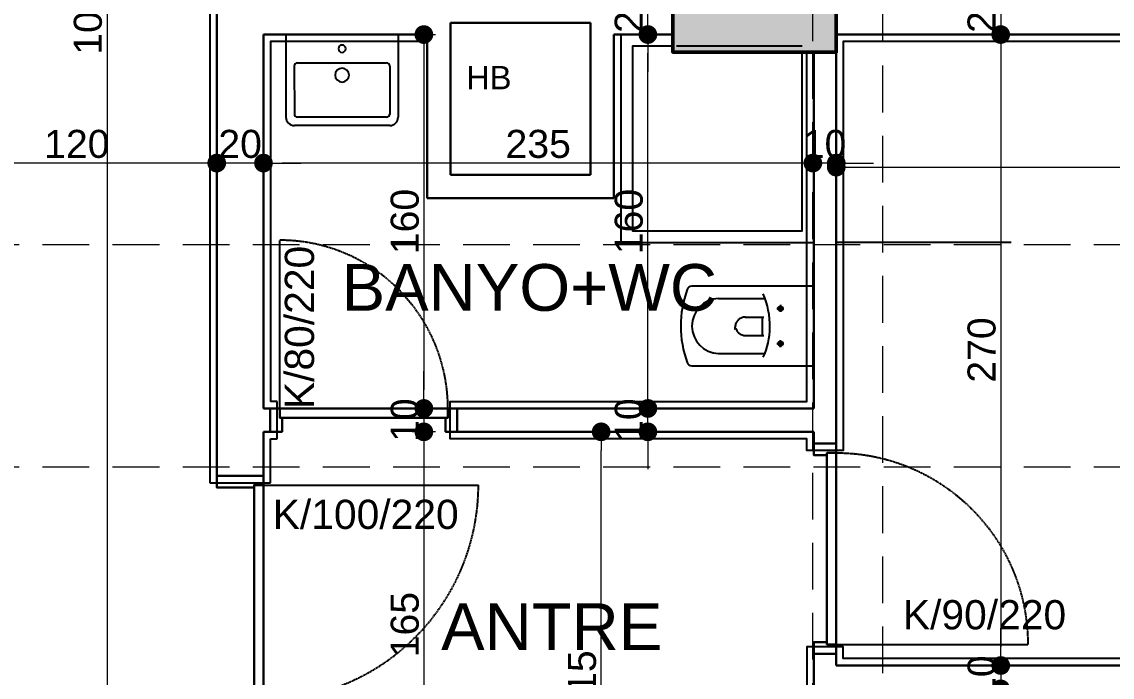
# Model space of a CAD drawing. Header units: millimetres. Extents: x 38129 to 72024, y -56282 to 16512.
# Drawn here: x 54794.2 to 55260.9, y -44425.4 to -44145 of the extents above; entities that cross this region are included whole.
import ezdxf

# ---------------------------------------------------------------- set-up
doc = ezdxf.new("R2010")
doc.units = ezdxf.units.MM
doc.linetypes.add('CENTER2', pattern=[1.125, 0.75, -0.125, 0.125, -0.125])
doc.linetypes.add('HIDDEN', pattern=[0.375, 0.25, -0.125])
for name, color, linetype, lineweight in [('AKS', 55, 'HIDDEN', 0), ('COLUMN4', 3, 'Continuous', 50), ('DIŞÖLÇÜ', 37, 'Continuous', 0), ('DOGRAMA', 130, 'Continuous', 13), ('DUVAR', 255, 'Continuous', 30), ('KAPI', 4, 'Continuous', 30), ('mahal', 7, 'Continuous', 5), ('pencere+KAPI', 1, 'Continuous', 0), ('TARAMA', 252, 'Continuous', 0), ('ölçü İÇ', 31, 'Continuous', 0)]:
    doc.layers.add(name, color=color, linetype=linetype, lineweight=lineweight)
for name, color, linetype in [('HIDDEN', 1, 'HIDDEN'), ('sıva', 41, 'Continuous'), ('tefriş', 42, 'Continuous')]:
    doc.layers.add(name, color=color, linetype=linetype)
doc.layers.add('TEFRIS', color=7, linetype='Continuous', lineweight=20, true_color=0x6a6a6a)
doc.styles.add('icdisolcu_yazi', font='arial.ttf')
doc.styles.get("Standard").update_dxf_attribs({"font": 'arial.ttf'})
doc.styles.add('style1', font='arial.ttf')
doc.dimstyles.new('İç Ölçü', dxfattribs={"dimtxt": 12, "dimasz": 8, "dimexe": 5, "dimexo": 0, "dimgap": 2, "dimtad": 1, "dimdec": 0, "dimzin": 12, "dimdsep": 46, "dimtxsty": 'icdisolcu_yazi', "dimblk": 'DOT', "dimcen": 8, "dimdle": 5, "dimclrd": 256, "dimclre": 256, "dimclrt": 7, "dimadec": 0, "dimazin": 3, "dimtfac": 1, "dimtdec": 0, "dimtix": 1, "dimtmove": 2, "dimatfit": 3, "dimldrblk": 'DOT', "dimfxl": 0, "dimtolj": 1, "dimtzin": 0, "dimlwd": -1, "dimlwe": -1, "dimarcsym": 0})

# ---------------------------------------------------------------- blocks, each defined once
blk = doc.blocks.new('*U7')
for p, q in [((4, 0), (0, 0)), ((96, 0), (100, 0))]:
    blk.add_line(p, q)
blk.add_lwpolyline([(4, 0), (96, 0), (96, -4), (4, -4)], close=True)
for points in [[(0, -20), (5, -20), (5, -4)], [(100, -20), (95, -20), (95, -4)]]:
    blk.add_lwpolyline(points)
at = {"layer": 'DUVAR'}
for p, q in [((0, 0), (0, -20)), ((100, 0), (100, -20))]:
    blk.add_line(p, q, dxfattribs=at)
at = {"layer": 'HIDDEN'}
blk.add_line((4, 0), (4, 92), dxfattribs=at)
blk.add_arc((4, 0), 92, 360, 90, dxfattribs=at)
blk = doc.blocks.new('*U11')
for p, q in [((4, 0), (0, 0)), ((76, 0), (80, 0))]:
    blk.add_line(p, q)
blk.add_lwpolyline([(4, 0), (76, 0), (76, -4), (4, -4)], close=True)
for points in [[(0, -10), (5, -10), (5, -4)], [(80, -10), (75, -10), (75, -4)]]:
    blk.add_lwpolyline(points)
at = {"layer": 'DUVAR'}
for p, q in [((0, 0), (0, -10)), ((80, 0), (80, -10))]:
    blk.add_line(p, q, dxfattribs=at)
at = {"layer": 'HIDDEN'}
blk.add_line((4, 0), (4, 72), dxfattribs=at)
blk.add_arc((4, 0), 72, 0, 90, dxfattribs=at)
blk = doc.blocks.new('A$C5F901649')
at = {"layer": 'tefriş'}
for p, q in [((3, 32.48), (37, 32.48)), ((0, 0), (0, 29.48)), ((2.97, 11.25), (3, 28.35)), ((4.12, 29.48), (35.88, 29.48)), ((37.03, 11.25), (37, 28.35)), ((40, 0), (40, 29.48)), ((35.91, 10.13), (4.09, 10.13)), ((0, 0), (20, 0)), ((40, 0), (20, 0))]:
    blk.add_line(p, q, dxfattribs=at)
for centre, radius, start, end in [((3, 29.48), 3, 90, 180), ((37, 29.48), 3, 0, 90), ((4.12, 28.35), 1.13, 90, 179.9238), ((35.88, 28.35), 1.13, 0.0762, 90), ((20, 14.45), 2.48, 90, 270), ((20, 14.45), 2.48, 270, 90), ((4.09, 11.25), 1.13, 179.9238, 270), ((35.91, 11.25), 1.13, 270, 0.0762), ((20, 5.05), 1.31, 90, 270), ((20, 5.05), 1.31, 270, 90)]:
    blk.add_arc(centre, radius, start, end, dxfattribs=at)
blk = doc.blocks.new('duravit-caro-asma-62')
for p, q in [((-458.1, 117.6), (-259.3, 117.6)), ((-387, 1), (-387.6, -2.9)), ((-386.1, 4.7), (-387, 1)), ((-385, 8.2), (-386.1, 4.7)), ((-383.7, 11.7), (-385, 8.2)), ((-382.1, 15), (-383.7, 11.7)), ((-380.3, 18.1), (-382.1, 15)), ((-378.3, 21.1), (-380.3, 18.1)), ((-376.1, 23.8), (-378.3, 21.1)), ((-373.7, 26.4), (-376.1, 23.8)), ((-371.1, 28.7), (-373.7, 26.4)), ((-368.2, 30.8), (-371.1, 28.7)), ((-365.2, 32.7), (-368.2, 30.8)), ((-362, 34.3), (-365.2, 32.7)), ((-358.6, 35.7), (-362, 34.3)), ((-355, 36.8), (-358.6, 35.7)), ((-351.2, 37.5), (-355, 36.8)), ((-347.3, 38), (-351.2, 37.5)), ((-343.1, 38.2), (-347.3, 38)), ((-344.1, 38.2), (-264.1, 38.2)), ((-271.2, 37.2), (-271.2, -41.8)), ((-388, -6.8), (-388.1, -6.8)), ((-388.1, -6.8), (-388, -10.8)), ((-387.6, -2.9), (-388, -6.8)), ((-388, -10.8), (-387.6, -14.7)), ((-387.6, -14.7), (-386.9, -10.6)), ((-386.9, -10.6), (-386, -14.3)), ((-386, -14.3), (-384.8, -10)), ((-384.8, -10), (-383.4, -13.5)), ((-383.4, -13.5), (-381.8, -16.8)), ((-381.8, -16.8), (-379.9, -20)), ((-379.9, -20), (-377.8, -23.1)), ((-377.8, -23.1), (-375.5, -25.9)), ((-375.5, -25.9), (-372.9, -28.5)), ((-372.9, -28.5), (-370.2, -30.9)), ((-370.2, -30.9), (-367.2, -33.1)), ((-367.2, -33.1), (-364.1, -35.1)), ((-364.1, -35.1), (-360.7, -36.7)), ((-360.7, -36.7), (-357.2, -38.2)), ((-357.2, -38.2), (-353.4, -39.3)), ((-353.4, -39.3), (-349.5, -40.1)), ((-349.5, -40.1), (-345.4, -40.6)), ((-345.4, -40.6), (-341.1, -40.8)), ((-264.1, -41.8), (-340.1, -41.8)), ((-458.1, -117.6), (-260.9, -117.6))]:
    blk.add_line(p, q)
at = {"color": 4, "linetype": 'CENTER2', "ltscale": 30}
for p, q in [((-208.9, 75), (-176.5, 75)), ((-193.4, 90.5), (-193.4, 57.4)), ((-208.9, -75), (-176.5, -75)), ((-193.4, -90.5), (-193.4, -57.4))]:
    blk.add_line(p, q, dxfattribs=at)
blk.add_lwpolyline([(-50, 165, 0.414214), (-55, 170), (-573.2, 170, 0.320013), (-592.1, 156.5, 0.178212), (-592.1, -156.5, 0.320013), (-573.2, -170), (-55, -170, 0.414214), (-50, -165)], format="xyb", close=True)
for centre in [(-193.4, 75), (-193.4, -75)]:
    blk.add_circle(centre, 10)
for centre, radius, start, end in [((-454.3, 0), 117.7, 91.839, 268.161), ((-598.4, -3.9), 360.4, 359.6639, 23.2064), ((-541.7, -3.9), 303.7, 334.6873, 359.5949)]:
    blk.add_arc(centre, radius, start, end)
blk = doc.blocks.new('_Dot')
at = {"color": 0, "lineweight": -2}
blk.add_line((-0.5, 0), (-1, 0), dxfattribs=at)
at = {"color": 0, "lineweight": 30, "const_width": 0.5}
blk.add_lwpolyline([(-0.25, 0, 1), (0.25, 0, 1)], format="xyb", close=True, dxfattribs=at)
blk = doc.blocks.new('*D1831')
at = {"layer": 'Defpoints', "color": 0, "lineweight": 120, "transparency": 16777216}
for p in [(55132.75, -44205.43), (55132.75, -44205.43), (55142.75, -44205.43)]:
    blk.add_point(p, dxfattribs=at)
at = {"layer": 'ölçü İÇ', "transparency": 16777216}
for p, q in [((55132.75, -44205.43), (55132.75, -44200.43)), ((55142.75, -44205.43), (55142.75, -44200.43))]:
    blk.add_line(p, q, dxfattribs=at)
at = {"layer": 'ölçü İÇ', "linetype": 'Continuous', "transparency": 16777216}
for p, q in [((55124.75, -44205.43), (55116.75, -44205.43)), ((55142.75, -44205.43), (55132.75, -44205.43)), ((55150.75, -44205.43), (55158.75, -44205.43))]:
    blk.add_line(p, q, dxfattribs=at)
at = {"layer": 'ölçü İÇ', "transparency": 16777216, "xscale": 8, "yscale": 8, "zscale": 8}
blk.add_blockref('_Dot', (55132.75, -44205.43), dxfattribs=at)
at = {"layer": 'ölçü İÇ', "transparency": 16777216, "xscale": 8, "yscale": 8, "zscale": 8, "rotation": 180}
blk.add_blockref('_Dot', (55142.75, -44205.43), dxfattribs=at)
at = {"layer": 'ölçü İÇ', "color": 7, "transparency": 16777216, "insert": (55137.75, -44197.3), "char_height": 12, "attachment_point": 5, "style": 'icdisolcu_yazi'}
blk.add_mtext('\\A1;10', dxfattribs=at)
blk = doc.blocks.new('*D1832')
at = {"layer": 'Defpoints', "color": 0, "lineweight": 120, "transparency": 16777216}
for p in [(54897.6, -44205.43), (54897.6, -44205.43), (55132.75, -44205.43)]:
    blk.add_point(p, dxfattribs=at)
at = {"layer": 'ölçü İÇ', "transparency": 16777216}
for p, q in [((54897.6, -44205.43), (54897.6, -44200.43)), ((55132.75, -44205.43), (55132.75, -44200.43))]:
    blk.add_line(p, q, dxfattribs=at)
at = {"layer": 'ölçü İÇ', "linetype": 'Continuous', "transparency": 16777216}
blk.add_line((55124.75, -44205.43), (54905.6, -44205.43), dxfattribs=at)
at = {"layer": 'ölçü İÇ', "transparency": 16777216, "xscale": 8, "yscale": 8, "zscale": 8, "rotation": 180}
blk.add_blockref('_Dot', (54897.6, -44205.43), dxfattribs=at)
at = {"layer": 'ölçü İÇ', "transparency": 16777216, "xscale": 8, "yscale": 8, "zscale": 8}
blk.add_blockref('_Dot', (55132.75, -44205.43), dxfattribs=at)
at = {"layer": 'ölçü İÇ', "color": 7, "transparency": 16777216, "insert": (55015.18, -44197.3), "char_height": 12, "attachment_point": 5, "style": 'icdisolcu_yazi'}
blk.add_mtext('\\A1;235', dxfattribs=at)
blk = doc.blocks.new('*D1833')
at = {"layer": 'Defpoints', "color": 0, "lineweight": 120, "transparency": 16777216}
for p in [(54877.6, -44205.43), (54877.6, -44205.43), (54897.6, -44205.43)]:
    blk.add_point(p, dxfattribs=at)
at = {"layer": 'ölçü İÇ', "transparency": 16777216}
for p, q in [((54897.6, -44205.43), (54897.6, -44200.43)), ((54877.6, -44205.43), (54877.6, -44210.43))]:
    blk.add_line(p, q, dxfattribs=at)
at = {"layer": 'ölçü İÇ', "linetype": 'Continuous', "transparency": 16777216}
for p, q in [((54869.6, -44205.43), (54861.6, -44205.43)), ((54897.6, -44205.43), (54877.6, -44205.43)), ((54905.6, -44205.43), (54913.6, -44205.43))]:
    blk.add_line(p, q, dxfattribs=at)
at = {"layer": 'ölçü İÇ', "transparency": 16777216, "xscale": 8, "yscale": 8, "zscale": 8}
blk.add_blockref('_Dot', (54877.6, -44205.43), dxfattribs=at)
at = {"layer": 'ölçü İÇ', "transparency": 16777216, "xscale": 8, "yscale": 8, "zscale": 8, "rotation": 180}
blk.add_blockref('_Dot', (54897.6, -44205.43), dxfattribs=at)
at = {"layer": 'ölçü İÇ', "color": 7, "transparency": 16777216, "insert": (54887.6, -44197.3), "char_height": 12, "attachment_point": 5, "style": 'icdisolcu_yazi'}
blk.add_mtext('\\A1;20', dxfattribs=at)
blk = doc.blocks.new('*D1834')
at = {"layer": 'Defpoints', "color": 0, "lineweight": 120, "transparency": 16777216}
for p in [(54757.81, -44205.43), (54877.6, -44205.43), (54757.81, -44212.68)]:
    blk.add_point(p, dxfattribs=at)
at = {"layer": 'ölçü İÇ', "transparency": 16777216}
for p, q in [((54757.81, -44210.43), (54757.81, -44200.43)), ((54877.6, -44205.43), (54877.6, -44210.43))]:
    blk.add_line(p, q, dxfattribs=at)
at = {"layer": 'ölçü İÇ', "linetype": 'Continuous', "transparency": 16777216}
blk.add_line((54869.6, -44205.43), (54765.81, -44205.43), dxfattribs=at)
at = {"layer": 'ölçü İÇ', "transparency": 16777216, "xscale": 8, "yscale": 8, "zscale": 8, "rotation": 180}
blk.add_blockref('_Dot', (54757.81, -44205.43), dxfattribs=at)
at = {"layer": 'ölçü İÇ', "transparency": 16777216, "xscale": 8, "yscale": 8, "zscale": 8}
blk.add_blockref('_Dot', (54877.6, -44205.43), dxfattribs=at)
at = {"layer": 'ölçü İÇ', "color": 7, "transparency": 16777216, "insert": (54817.71, -44197.3), "char_height": 12, "attachment_point": 5, "style": 'icdisolcu_yazi'}
blk.add_mtext('\\A1;120', dxfattribs=at)
blk = doc.blocks.new('*D1859')
at = {"layer": 'Defpoints', "color": 0, "lineweight": 120, "transparency": 16777216}
for p in [(54830.63, -43625.43), (54830.63, -44655.43), (54830.63, -44655.43)]:
    blk.add_point(p, dxfattribs=at)
at = {"layer": 'ölçü İÇ', "transparency": 16777216}
for p, q in [((54830.63, -43625.43), (54835.63, -43625.43)), ((54830.63, -44655.43), (54835.63, -44655.43))]:
    blk.add_line(p, q, dxfattribs=at)
at = {"layer": 'ölçü İÇ', "linetype": 'Continuous', "transparency": 16777216}
blk.add_line((54830.63, -43633.43), (54830.63, -44647.43), dxfattribs=at)
at = {"layer": 'ölçü İÇ', "transparency": 16777216, "xscale": 8, "yscale": 8, "zscale": 8}
for p, rotation in [((54830.63, -43625.43), 90), ((54830.63, -44655.43), 270)]:
    blk.add_blockref('_Dot', p, dxfattribs=dict(at, rotation=rotation))
at = {"layer": 'ölçü İÇ', "color": 7, "transparency": 16777216, "insert": (54822.5, -44140.43), "char_height": 12, "attachment_point": 5, "rotation": 90, "style": 'icdisolcu_yazi'}
blk.add_mtext('\\A1;1030', dxfattribs=at)
blk = doc.blocks.new('*U35')
for p, q in [((4, 0), (0, 0)), ((86, 0), (90, 0))]:
    blk.add_line(p, q)
blk.add_lwpolyline([(4, 0), (86, 0), (86, -4), (4, -4)], close=True)
for points in [[(0, -9.56), (5, -9.56), (5, -4)], [(90, -9.56), (85, -9.56), (85, -4)]]:
    blk.add_lwpolyline(points)
at = {"layer": 'DUVAR'}
for p, q in [((0, 0), (0, -9.56)), ((90, 0), (90, -9.56))]:
    blk.add_line(p, q, dxfattribs=at)
at = {"layer": 'HIDDEN'}
blk.add_line((4, 0), (4, 82), dxfattribs=at)
blk.add_arc((4, 0), 82, 360, 90, dxfattribs=at)
blk = doc.blocks.new('*D2032')
at = {"layer": 'Defpoints', "color": 0, "lineweight": 120, "transparency": 16777216}
for p in [(55142.75, -44205.43), (55527.6, -44207.17), (55527.6, -44207.17)]:
    blk.add_point(p, dxfattribs=at)
at = {"layer": 'ölçü İÇ', "transparency": 16777216}
for p, q in [((55527.6, -44207.17), (55527.6, -44202.17)), ((55142.75, -44205.43), (55142.75, -44212.17))]:
    blk.add_line(p, q, dxfattribs=at)
at = {"layer": 'ölçü İÇ', "linetype": 'Continuous', "transparency": 16777216}
blk.add_line((55150.75, -44207.17), (55519.6, -44207.17), dxfattribs=at)
at = {"layer": 'ölçü İÇ', "transparency": 16777216, "xscale": 8, "yscale": 8, "zscale": 8, "rotation": 180}
blk.add_blockref('_Dot', (55142.75, -44207.17), dxfattribs=at)
at = {"layer": 'ölçü İÇ', "transparency": 16777216, "xscale": 8, "yscale": 8, "zscale": 8}
blk.add_blockref('_Dot', (55527.6, -44207.17), dxfattribs=at)
at = {"layer": 'ölçü İÇ', "color": 7, "transparency": 16777216, "insert": (55335.17, -44199.04), "char_height": 12, "attachment_point": 5, "style": 'icdisolcu_yazi'}
blk.add_mtext('\\A1;385', dxfattribs=at)
blk = doc.blocks.new('*D2043')
at = {"layer": 'Defpoints', "color": 0, "lineweight": 120, "transparency": 16777216}
for p in [(54966.25, -44150.43), (54966.25, -44310.43), (54980.53, -44310.43)]:
    blk.add_point(p, dxfattribs=at)
at = {"layer": 'ölçü İÇ', "transparency": 16777216}
for p, q in [((54966.25, -44150.43), (54971.25, -44150.43)), ((54971.25, -44310.43), (54961.25, -44310.43))]:
    blk.add_line(p, q, dxfattribs=at)
at = {"layer": 'ölçü İÇ', "linetype": 'Continuous', "transparency": 16777216}
blk.add_line((54966.25, -44158.43), (54966.25, -44302.43), dxfattribs=at)
at = {"layer": 'ölçü İÇ', "transparency": 16777216, "xscale": 8, "yscale": 8, "zscale": 8}
for p, rotation in [((54966.25, -44150.43), 90), ((54966.25, -44310.43), 270)]:
    blk.add_blockref('_Dot', p, dxfattribs=dict(at, rotation=rotation))
at = {"layer": 'ölçü İÇ', "color": 7, "transparency": 16777216, "insert": (54958.13, -44230.43), "char_height": 12, "attachment_point": 5, "rotation": 90, "style": 'icdisolcu_yazi'}
blk.add_mtext('\\A1;160', dxfattribs=at)
blk = doc.blocks.new('*D2044')
at = {"layer": 'Defpoints', "color": 0, "lineweight": 120, "transparency": 16777216}
for p in [(54980.53, -44310.43), (54966.25, -44320.43), (54980.53, -44320.43)]:
    blk.add_point(p, dxfattribs=at)
at = {"layer": 'ölçü İÇ', "linetype": 'Continuous', "transparency": 16777216}
for p, q in [((54966.25, -44302.43), (54966.25, -44294.43)), ((54966.25, -44310.43), (54966.25, -44320.43)), ((54966.25, -44328.43), (54966.25, -44336.43))]:
    blk.add_line(p, q, dxfattribs=at)
at = {"layer": 'ölçü İÇ', "transparency": 16777216}
for p, q in [((54971.25, -44310.43), (54961.25, -44310.43)), ((54971.25, -44320.43), (54961.25, -44320.43))]:
    blk.add_line(p, q, dxfattribs=at)
at = {"layer": 'ölçü İÇ', "transparency": 16777216, "xscale": 8, "yscale": 8, "zscale": 8}
for p, rotation in [((54966.25, -44310.43), 270), ((54966.25, -44320.43), 90)]:
    blk.add_blockref('_Dot', p, dxfattribs=dict(at, rotation=rotation))
at = {"layer": 'ölçü İÇ', "color": 7, "transparency": 16777216, "insert": (54958.13, -44315.43), "char_height": 12, "attachment_point": 5, "rotation": 90, "style": 'icdisolcu_yazi'}
blk.add_mtext('\\A1;10', dxfattribs=at)
blk = doc.blocks.new('*D2045')
at = {"layer": 'Defpoints', "color": 0, "lineweight": 120, "transparency": 16777216}
for p in [(54980.53, -44320.43), (54966.25, -44485.44), (54971.14, -44485.44)]:
    blk.add_point(p, dxfattribs=at)
at = {"layer": 'ölçü İÇ', "transparency": 16777216}
for p, q in [((54971.25, -44320.43), (54961.25, -44320.43)), ((54971.14, -44485.44), (54961.25, -44485.44))]:
    blk.add_line(p, q, dxfattribs=at)
at = {"layer": 'ölçü İÇ', "linetype": 'Continuous', "transparency": 16777216}
blk.add_line((54966.25, -44328.43), (54966.25, -44477.44), dxfattribs=at)
at = {"layer": 'ölçü İÇ', "transparency": 16777216, "xscale": 8, "yscale": 8, "zscale": 8}
for p, rotation in [((54966.25, -44320.43), 90), ((54966.25, -44485.44), 270)]:
    blk.add_blockref('_Dot', p, dxfattribs=dict(at, rotation=rotation))
at = {"layer": 'ölçü İÇ', "color": 7, "transparency": 16777216, "insert": (54958.13, -44402.94), "char_height": 12, "attachment_point": 5, "rotation": 90, "style": 'icdisolcu_yazi'}
blk.add_mtext('\\A1;165', dxfattribs=at)
blk = doc.blocks.new('*D2054')
at = {"layer": 'Defpoints', "color": 0, "lineweight": 120, "transparency": 16777216}
for p in [(55042.13, -44320.43), (55062.13, -44320.43), (55042.13, -44535.44)]:
    blk.add_point(p, dxfattribs=at)
at = {"layer": 'ölçü İÇ', "transparency": 16777216}
for p, q in [((55047.13, -44320.43), (55037.13, -44320.43)), ((55042.13, -44535.44), (55047.13, -44535.44))]:
    blk.add_line(p, q, dxfattribs=at)
at = {"layer": 'ölçü İÇ', "linetype": 'Continuous', "transparency": 16777216}
blk.add_line((55042.13, -44527.44), (55042.13, -44328.43), dxfattribs=at)
at = {"layer": 'ölçü İÇ', "transparency": 16777216, "xscale": 8, "yscale": 8, "zscale": 8}
for p, rotation in [((55042.13, -44320.43), 90), ((55042.13, -44535.44), 270)]:
    blk.add_blockref('_Dot', p, dxfattribs=dict(at, rotation=rotation))
at = {"layer": 'ölçü İÇ', "color": 7, "transparency": 16777216, "insert": (55034, -44427.94), "char_height": 12, "attachment_point": 5, "rotation": 90, "style": 'icdisolcu_yazi'}
blk.add_mtext('\\A1;215', dxfattribs=at)
blk = doc.blocks.new('*D2055')
at = {"layer": 'Defpoints', "color": 0, "lineweight": 120, "transparency": 16777216}
for p in [(55062.13, -44310.43), (55062.13, -44310.43), (55062.13, -44320.43)]:
    blk.add_point(p, dxfattribs=at)
at = {"layer": 'ölçü İÇ', "linetype": 'Continuous', "transparency": 16777216}
for p, q in [((55062.13, -44302.43), (55062.13, -44294.43)), ((55062.13, -44320.43), (55062.13, -44310.43)), ((55062.13, -44328.43), (55062.13, -44336.43))]:
    blk.add_line(p, q, dxfattribs=at)
at = {"layer": 'ölçü İÇ', "transparency": 16777216}
for p, q in [((55062.13, -44310.43), (55067.13, -44310.43)), ((55062.13, -44320.43), (55067.13, -44320.43))]:
    blk.add_line(p, q, dxfattribs=at)
at = {"layer": 'ölçü İÇ', "transparency": 16777216, "xscale": 8, "yscale": 8, "zscale": 8}
for p, rotation in [((55062.13, -44310.43), 270), ((55062.13, -44320.43), 90)]:
    blk.add_blockref('_Dot', p, dxfattribs=dict(at, rotation=rotation))
at = {"layer": 'ölçü İÇ', "color": 7, "transparency": 16777216, "insert": (55054, -44315.43), "char_height": 12, "attachment_point": 5, "rotation": 90, "style": 'icdisolcu_yazi'}
blk.add_mtext('\\A1;10', dxfattribs=at)
blk = doc.blocks.new('*D2056')
at = {"layer": 'Defpoints', "color": 0, "lineweight": 120, "transparency": 16777216}
for p in [(55062.13, -44150.43), (55062.13, -44150.43), (55062.13, -44310.43)]:
    blk.add_point(p, dxfattribs=at)
at = {"layer": 'ölçü İÇ', "transparency": 16777216}
for p, q in [((55062.13, -44150.43), (55067.13, -44150.43)), ((55062.13, -44310.43), (55067.13, -44310.43))]:
    blk.add_line(p, q, dxfattribs=at)
at = {"layer": 'ölçü İÇ', "linetype": 'Continuous', "transparency": 16777216}
blk.add_line((55062.13, -44302.43), (55062.13, -44158.43), dxfattribs=at)
at = {"layer": 'ölçü İÇ', "transparency": 16777216, "xscale": 8, "yscale": 8, "zscale": 8}
for p, rotation in [((55062.13, -44150.43), 90), ((55062.13, -44310.43), 270)]:
    blk.add_blockref('_Dot', p, dxfattribs=dict(at, rotation=rotation))
at = {"layer": 'ölçü İÇ', "color": 7, "transparency": 16777216, "insert": (55054, -44230.43), "char_height": 12, "attachment_point": 5, "rotation": 90, "style": 'icdisolcu_yazi'}
blk.add_mtext('\\A1;160', dxfattribs=at)
blk = doc.blocks.new('*D2057')
at = {"layer": 'Defpoints', "color": 0, "lineweight": 120, "transparency": 16777216}
for p in [(55062.13, -44130.43), (55062.13, -44130.43), (55062.13, -44150.43)]:
    blk.add_point(p, dxfattribs=at)
at = {"layer": 'ölçü İÇ', "linetype": 'Continuous', "transparency": 16777216}
for p, q in [((55062.13, -44122.43), (55062.13, -44114.43)), ((55062.13, -44150.43), (55062.13, -44130.43)), ((55062.13, -44158.43), (55062.13, -44166.43))]:
    blk.add_line(p, q, dxfattribs=at)
at = {"layer": 'ölçü İÇ', "transparency": 16777216}
for p, q in [((55062.13, -44130.43), (55067.13, -44130.43)), ((55062.13, -44150.43), (55067.13, -44150.43))]:
    blk.add_line(p, q, dxfattribs=at)
at = {"layer": 'ölçü İÇ', "transparency": 16777216, "xscale": 8, "yscale": 8, "zscale": 8}
for p, rotation in [((55062.13, -44130.43), 270), ((55062.13, -44150.43), 90)]:
    blk.add_blockref('_Dot', p, dxfattribs=dict(at, rotation=rotation))
at = {"layer": 'ölçü İÇ', "color": 7, "transparency": 16777216, "insert": (55054, -44140.43), "char_height": 12, "attachment_point": 5, "rotation": 90, "style": 'icdisolcu_yazi'}
blk.add_mtext('\\A1;20', dxfattribs=at)
blk = doc.blocks.new('*D2064')
at = {"layer": 'Defpoints', "color": 0, "lineweight": 120, "transparency": 16777216}
for p in [(55212.61, -44130.43), (55213.14, -44150.43), (55213.14, -44150.43)]:
    blk.add_point(p, dxfattribs=at)
at = {"layer": 'ölçü İÇ', "linetype": 'Continuous', "transparency": 16777216}
for p, q in [((55213.14, -44122.43), (55213.14, -44114.43)), ((55213.14, -44130.43), (55213.14, -44150.43)), ((55213.14, -44158.43), (55213.14, -44166.43))]:
    blk.add_line(p, q, dxfattribs=at)
at = {"layer": 'ölçü İÇ', "transparency": 16777216}
for p, q in [((55212.61, -44130.43), (55218.14, -44130.43)), ((55213.14, -44150.43), (55218.14, -44150.43))]:
    blk.add_line(p, q, dxfattribs=at)
at = {"layer": 'ölçü İÇ', "transparency": 16777216, "xscale": 8, "yscale": 8, "zscale": 8}
for p, rotation in [((55213.14, -44130.43), 270), ((55213.14, -44150.43), 90)]:
    blk.add_blockref('_Dot', p, dxfattribs=dict(at, rotation=rotation))
at = {"layer": 'ölçü İÇ', "color": 7, "transparency": 16777216, "insert": (55205.01, -44140.43), "char_height": 12, "attachment_point": 5, "rotation": 90, "style": 'icdisolcu_yazi'}
blk.add_mtext('\\A1;20', dxfattribs=at)
blk = doc.blocks.new('*D2065')
at = {"layer": 'Defpoints', "color": 0, "lineweight": 120, "transparency": 16777216}
for p in [(55213.14, -44150.43), (55213.14, -44420.43), (55213.14, -44420.43)]:
    blk.add_point(p, dxfattribs=at)
at = {"layer": 'ölçü İÇ', "transparency": 16777216}
for p, q in [((55213.14, -44150.43), (55218.14, -44150.43)), ((55213.14, -44420.43), (55218.14, -44420.43))]:
    blk.add_line(p, q, dxfattribs=at)
at = {"layer": 'ölçü İÇ', "linetype": 'Continuous', "transparency": 16777216}
blk.add_line((55213.14, -44158.43), (55213.14, -44412.43), dxfattribs=at)
at = {"layer": 'ölçü İÇ', "transparency": 16777216, "xscale": 8, "yscale": 8, "zscale": 8}
for p, rotation in [((55213.14, -44150.43), 90), ((55213.14, -44420.43), 270)]:
    blk.add_blockref('_Dot', p, dxfattribs=dict(at, rotation=rotation))
at = {"layer": 'ölçü İÇ', "color": 7, "transparency": 16777216, "insert": (55205.01, -44285.43), "char_height": 12, "attachment_point": 5, "rotation": 90, "style": 'icdisolcu_yazi'}
blk.add_mtext('\\A1;270', dxfattribs=at)
blk = doc.blocks.new('*D2066')
at = {"layer": 'Defpoints', "color": 0, "lineweight": 120, "transparency": 16777216}
for p in [(55213.14, -44420.43), (55213.14, -44430.43), (55213.15, -44430.43)]:
    blk.add_point(p, dxfattribs=at)
at = {"layer": 'ölçü İÇ', "linetype": 'Continuous', "transparency": 16777216}
for p, q in [((55213.14, -44412.43), (55213.14, -44404.43)), ((55213.14, -44420.43), (55213.14, -44430.43)), ((55213.14, -44438.43), (55213.14, -44446.43))]:
    blk.add_line(p, q, dxfattribs=at)
at = {"layer": 'ölçü İÇ', "transparency": 16777216}
for p, q in [((55213.14, -44420.43), (55218.14, -44420.43)), ((55213.15, -44430.43), (55208.14, -44430.43))]:
    blk.add_line(p, q, dxfattribs=at)
at = {"layer": 'ölçü İÇ', "transparency": 16777216, "xscale": 8, "yscale": 8, "zscale": 8}
for p, rotation in [((55213.14, -44420.43), 270), ((55213.14, -44430.43), 90)]:
    blk.add_blockref('_Dot', p, dxfattribs=dict(at, rotation=rotation))
at = {"layer": 'ölçü İÇ', "color": 7, "transparency": 16777216, "insert": (55205.01, -44425.43), "char_height": 12, "attachment_point": 5, "rotation": 90, "style": 'icdisolcu_yazi'}
blk.add_mtext('\\A1;10', dxfattribs=at)
blk = doc.blocks.new('wertertw')
at = {"layer": 'TARAMA', "lineweight": -3}
h = blk.add_hatch(dxfattribs=at)
h.set_pattern_fill('ANSI33', color=256, scale=2.5, style=0)
h.set_pattern_definition([(45, (-86643.698, -32547.66), (-11.2253202, 11.2253202), []), (45, (-86632.472, -32547.66), (-11.2253202, 11.2253202), [7.9375, -3.96875])])
h.paths.add_polyline_path([(-616.25, 351.94), (-616.25, -88.06), (-306.25, -88.06), (-306.25, -68.06), (-596.25, -68.06), (-596.25, 331.94), (-306.25, 331.94), (-306.25, 351.94)])
h.paths.add_polyline_path([(38.75, -338.06), (78.75, -338.06), (78.75, -378.06), (38.75, -378.06)])
h.paths.add_polyline_path([(-471.25, -318.06), (-441.25, -318.06), (-441.25, -378.06), (-471.25, -378.06)])
h.paths.add_polyline_path([(-961.25, -318.06), (-931.25, -318.06), (-931.25, -378.06), (-961.25, -378.06)])
h.paths.add_polyline_path([(343.75, -163.06), (413.75, -163.06), (413.75, -198.06), (343.75, -198.06)])
h.paths.add_polyline_path([(8.75, -163.06), (78.75, -163.06), (78.75, -198.06), (8.75, -198.06)])
h.paths.add_polyline_path([(-1036.25, -148.06), (-906.25, -148.06), (-906.25, -178.06), (-1036.25, -178.06)])
h.paths.add_polyline_path([(-976.25, 256.94), (-916.25, 256.94), (-916.25, 226.94), (-976.25, 226.94)])
h.paths.add_polyline_path([(343.75, 459.44), (413.75, 459.44), (413.75, 424.44), (343.75, 424.44)])
h.paths.add_polyline_path([(8.75, 459.44), (78.75, 459.44), (78.75, 424.44), (8.75, 424.44)])
h.paths.add_polyline_path([(-616.25, 531.94), (-306.25, 531.94), (-306.25, 511.94), (-616.25, 511.94)])
h.paths.add_polyline_path([(-976.25, 656.94), (-916.25, 656.94), (-916.25, 626.94), (-976.25, 626.94)])
h.paths.add_polyline_path([(-616.25, 971.94), (-306.25, 971.94), (-306.25, 951.94), (-616.25, 951.94)])
h.paths.add_polyline_path([(343.75, 1081.94), (413.75, 1081.94), (413.75, 1046.94), (343.75, 1046.94)])
h.paths.add_polyline_path([(8.75, 1081.94), (78.75, 1081.94), (78.75, 1046.94), (8.75, 1046.94)])
h.paths.add_polyline_path([(-1036.25, 1061.94), (-906.25, 1061.94), (-906.25, 1031.94), (-1036.25, 1031.94)])
h.paths.add_polyline_path([(-931.25, 1286.94), (-901.25, 1286.94), (-901.25, 1226.94), (-931.25, 1226.94)])
h.paths.add_polyline_path([(68.75, 1332.04), (108.75, 1332.04), (108.75, 1292.04), (68.75, 1292.04)])
h.paths.add_polyline_path([(-511.25, 1332.04), (-481.25, 1332.04), (-481.25, 1252.04), (-511.25, 1252.04)])
at = {"layer": 'COLUMN4', "color": 3}
blk.add_lwpolyline([(8.75, 459.44), (78.75, 459.44), (78.75, 424.44), (8.75, 424.44)], close=True, dxfattribs=at)

msp = doc.modelspace()

# ---------------------------------------------------------------- linework, layer by layer
msp.add_line((55047.6, -44220.42), (55047.6, -44220.42))
at = {"layer": 'AKS', "ltscale": 80}
for p, q in [((55132.61, -42903.74), (55132.61, -44153.33)), ((55162.61, -42903.74), (55162.61, -45280.38)), ((55132.61, -44157.93), (55132.61, -45280.38)), ((55963.05, -44240.43), (53747.73, -44240.43)), ((55963.05, -44335.6), (53747.73, -44335.6))]:
    msp.add_line(p, q, dxfattribs=at)
at = {"layer": 'DOGRAMA'}
for p, q in [((54877.6, -44344.2), (54877.6, -44339.2)), ((54897.6, -44343.2), (54897.6, -44339.2))]:
    msp.add_line(p, q, dxfattribs=at)
at = {"layer": 'DUVAR'}
for p, q in [((54877.6, -44339.2), (54877.6, -43936.65)), ((54977.6, -44145.43), (55037.6, -44145.43)), ((54977.6, -44145.43), (55037.6, -44145.43)), ((54977.6, -44210.42), (54977.6, -44145.43)), ((55037.6, -44210.42), (55037.6, -44145.43)), ((54897.6, -44150.43), (54897.6, -44310.43)), ((54897.6, -44150.43), (54967.6, -44150.43)), ((54955.36, -44150.43), (54967.6, -44150.43)), ((54955.36, -44150.43), (54967.6, -44150.43)), ((54967.6, -44220.42), (54967.6, -44150.43)), ((55047.6, -44150.43), (55072.75, -44150.43)), ((55047.6, -44150.43), (55072.75, -44150.43)), ((55047.6, -44220.42), (55047.6, -44150.43)), ((55142.75, -44150.43), (55142.75, -44329.43)), ((55407.75, -44150.43), (55142.75, -44150.43)), ((55133.19, -44157.93), (55133.19, -44310.43)), ((55037.6, -44210.42), (54977.6, -44210.42)), ((55047.6, -44220.42), (54967.6, -44220.42)), ((55037.6, -44220.42), (55037.6, -44220.43)), ((55037.6, -44220.42), (55037.6, -44220.42)), ((55047.6, -44220.43), (55047.6, -44220.42)), ((55047.6, -44220.42), (55047.6, -44220.42)), ((54897.6, -44303.43), (54897.6, -44310.43)), ((54903.03, -44310.43), (54897.6, -44310.43)), ((55133.19, -44310.43), (54980.53, -44310.43)), ((54903.03, -44320.43), (54897.6, -44320.43)), ((54897.6, -44320.43), (54897.6, -44339.2)), ((55133.19, -44320.43), (54980.53, -44320.43)), ((55133.19, -44320.43), (55133.19, -44330.43)), ((54897.6, -44339.2), (54877.6, -44339.2)), ((54897.6, -44339.2), (54897.6, -44339.2)), ((55133.19, -44410.43), (55133.19, -44445.43)), ((55142.75, -44415.43), (55142.75, -44420.43)), ((55527.6, -44420.43), (55142.75, -44420.43)), ((55307.6, -44420.43), (55142.75, -44420.43))]:
    msp.add_line(p, q, dxfattribs=at)
at = {"layer": 'sıva'}
for p, q in [((54874.6, -43938.65), (54874.6, -44342.2)), ((54903.53, -44307.43), (54900.6, -44307.43)), ((54903.53, -44323.43), (54903.53, -44307.43)), ((54900.6, -44342.2), (54900.6, -44323.43)), ((54900.6, -44323.43), (54903.53, -44323.43)), ((54874.6, -44342.2), (54900.6, -44342.2))]:
    msp.add_line(p, q, dxfattribs=at)
for points in [[(55477.75, -44127.43), (55524.61, -44127.43), (55524.7, -44067.43), (55545.6, -44067.43), (55545.6, -44127.43), (55640.7, -44127.43), (55640.7, -44153.43), (55545.6, -44153.43), (55545.6, -44213.43), (55524.69, -44213.43), (55524.69, -44153.43), (55145.75, -44153.43), (55145.75, -44328.43), (55130.19, -44328.43), (55130.19, -44323.43), (54977.53, -44323.43), (54977.53, -44307.43), (55130.19, -44307.43), (55130.19, -44157.93)], [(54967.6, -44153.43), (54900.6, -44153.43), (54900.6, -44307.43)], [(54967.6, -44153.43), (54955.36, -44153.43)], [(55617.7, -44412.43), (55545.6, -44412.43), (55545.6, -44357.43), (55524.6, -44357.43), (55524.6, -44417.43), (55145.75, -44417.43), (55145.75, -44412.43), (55130.19, -44412.43), (55130.19, -44443.43), (55145.75, -44443.43), (55145.75, -44433.43), (55564.58, -44433.42), (55564.58, -44453.42), (55585.58, -44453.42), (55585.58, -44433.43), (55620.7, -44433.43), (55620.7, -44415.53)]]:
    msp.add_lwpolyline(points, dxfattribs=at)
at = {"layer": 'TEFRIS'}
msp.add_line((54980.53, -44320.43), (54980.53, -44310.43), dxfattribs=at)
at = {"layer": 'tefriş'}
msp.add_line((55217.6, -44239.4), (55142.75, -44239.4), dxfattribs=at)
for points in [[(55072.75, -44150.43), (55050.56, -44150.43), (55050.56, -44239.42), (55133.19, -44239.42), (55133.19, -44157.93)], [(55072.75, -44155.43), (55055.56, -44155.43), (55055.56, -44234.42), (55128.19, -44234.42), (55128.19, -44157.75)], [(55128.19, -44155.43), (55074.38, -44155.43)]]:
    msp.add_lwpolyline(points, dxfattribs=at)

# ---------------------------------------------------------------- block references
at = {"layer": 'DIŞÖLÇÜ'}
msp.add_blockref('wertertw', (55063.99, -44582.37), dxfattribs=at)
at = {"layer": 'KAPI'}
msp.add_blockref('*U11', (54900.53, -44310.43), dxfattribs=at)
at = {"layer": 'KAPI', "xscale": -1, "rotation": 269.9999999999999}
msp.add_blockref('*U35', (55142.75, -44415.43), dxfattribs=at)
at = {"layer": 'KAPI', "rotation": 270.0000000000001}
msp.add_blockref('*U7', (54897.6, -44339.2), dxfattribs=at)
at = {"layer": 'tefriş', "xscale": 1.199999999953433, "yscale": 1.199999999953433, "zscale": 1.199999999953433, "rotation": 180}
msp.add_blockref('A$C5F901649', (54955.23, -44150.43), dxfattribs=at)
at = {"layer": 'tefriş', "xscale": 0.09999999997671699, "yscale": 0.09999999997671699, "zscale": 0.09999999997671699}
msp.add_blockref('duravit-caro-asma-62', (55138.19, -44275.17), dxfattribs=at)

# ---------------------------------------------------------------- texts
at = {"layer": 'mahal', "insert": (54984.37, -44163.85), "char_height": 10, "width": 125.1716, "attachment_point": 1}
msp.add_mtext('HB', dxfattribs=at)
at = {"layer": 'mahal', "char_height": 20, "attachment_point": 1}
for s, insert in [('BANYO+WC', (54931.04, -44248.65)), ('ANTRE', (54973.62, -44393.83))]:
    msp.add_mtext_dynamic_manual_height_columns(s, width=250.3432, gutter_width=12.5, heights=[0], dxfattribs=dict(at, insert=insert))
at = {"layer": 'pencere+KAPI', "char_height": 12.5, "width": 27.0954, "style": 'style1'}
for s, insert, attachment_point, rotation in [('K/80/220', (54906.73, -44240.83), 3, 90), ('K/100/220', (54981.16, -44349.5), 3, 360), ('K/90/220', (55241.16, -44405.13), 9, 0)]:
    msp.add_mtext(s, dxfattribs=dict(at, insert=insert, attachment_point=attachment_point, rotation=rotation))

# ---------------------------------------------------------------- dimensions: what is measured, and where the dimension line sits
at = {"layer": 'ölçü İÇ'}
for base, p1, p2, picture, middle in [((54830.63, -44655.43), (54830.63, -43625.43), (54830.63, -44655.43), '*D1859', (54822.5, -44140.43)), ((55062.13, -44130.43), (55062.13, -44150.43), (55062.13, -44130.43), '*D2057', (55054, -44140.43)), ((55213.14, -44150.43), (55212.61, -44130.43), (55213.14, -44150.43), '*D2064', (55205.01, -44140.43)), ((54966.25, -44310.43), (54966.25, -44150.43), (54980.53, -44310.43), '*D2043', (54958.13, -44230.43)), ((55062.13, -44150.43), (55062.13, -44310.43), (55062.13, -44150.43), '*D2056', (55054, -44230.43)), ((55213.14, -44420.43), (55213.14, -44150.43), (55213.14, -44420.43), '*D2065', (55205.01, -44285.43)), ((54966.25, -44320.43), (54980.53, -44310.43), (54980.53, -44320.43), '*D2044', (54958.13, -44315.43)), ((55062.13, -44310.43), (55062.13, -44320.43), (55062.13, -44310.43), '*D2055', (55054, -44315.43)), ((54966.25, -44485.44), (54980.53, -44320.43), (54971.14, -44485.44), '*D2045', (54958.13, -44402.94)), ((55042.13, -44320.43), (55042.13, -44535.44), (55062.13, -44320.43), '*D2054', (55034, -44427.94)), ((55213.14, -44430.43), (55213.14, -44420.43), (55213.15, -44430.43), '*D2066', (55205.01, -44425.43))]:
    dim = msp.add_linear_dim(base=base, p1=p1, p2=p2, angle=90, dimstyle='İç Ölçü', dxfattribs=at)
    dim.commit()
    dim.dimension.update_dxf_attribs({"geometry": picture, "text_midpoint": middle})
for base, p1, p2, picture, middle in [((54757.81, -44205.43), (54877.6, -44205.43), (54757.81, -44212.68), '*D1834', (54817.71, -44197.3)), ((54877.6, -44205.43), (54897.6, -44205.43), (54877.6, -44205.43), '*D1833', (54887.6, -44197.3)), ((54897.6, -44205.43), (55132.75, -44205.43), (54897.6, -44205.43), '*D1832', (55015.18, -44197.3)), ((55132.75, -44205.43), (55142.75, -44205.43), (55132.75, -44205.43), '*D1831', (55137.75, -44197.3)), ((55527.6, -44207.17), (55142.75, -44205.43), (55527.6, -44207.17), '*D2032', (55335.17, -44199.04))]:
    dim = msp.add_linear_dim(base=base, p1=p1, p2=p2, dimstyle='İç Ölçü', dxfattribs=at)
    dim.commit()
    dim.dimension.update_dxf_attribs({"geometry": picture, "text_midpoint": middle})

doc.saveas('drawing.dxf')
